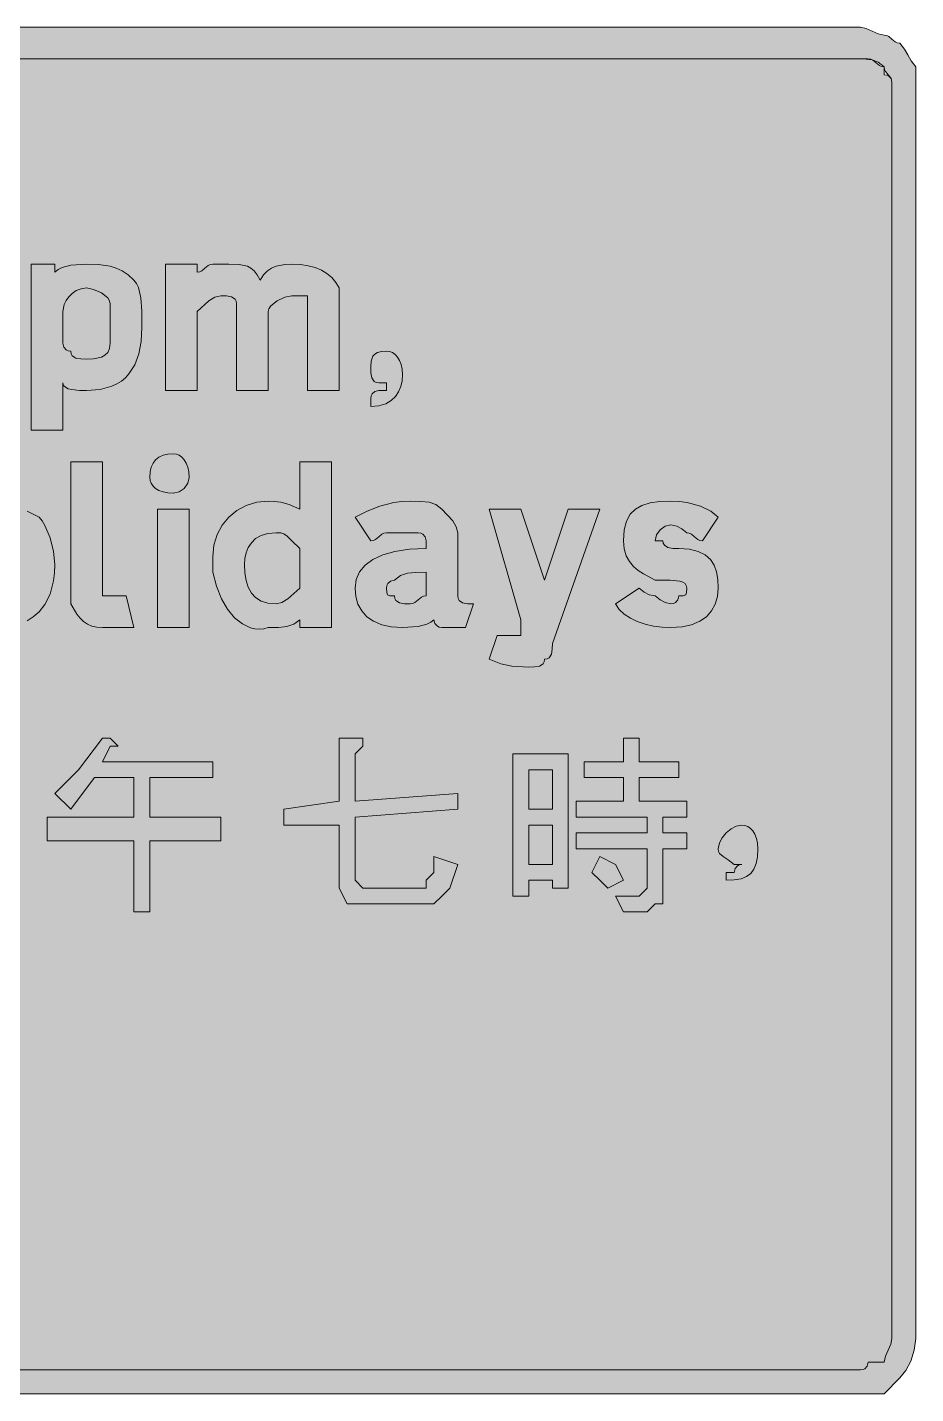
# Model space of a CAD drawing. Header units: metres. Extents: x 12 to 555, y 32 to 240.
# Drawn here: x 420.2 to 555.2, y 32.2 to 239.8 of the extents above; entities that cross this region are included whole.
import ezdxf

# ---------------------------------------------------------------- set-up
doc = ezdxf.new("R2010")
doc.units = ezdxf.units.M
doc.layers.add('FILL_BLACK_000000', color=7, linetype='Continuous', true_color=0x000000)
doc.layers.add('FILL_WHITE_FFFFFF', color=7, linetype='Continuous', true_color=0xffffff)

msp = doc.modelspace()

# ---------------------------------------------------------------- hatches: boundary and pattern name
at = {"layer": 'FILL_BLACK_000000', "true_color": 0x000000}
h = msp.add_hatch(color=7, dxfattribs=at)
h.dxf.hatch_style = 1
h.paths.add_polyline_path([(547.71, 239.57), (548.61, 239.16), (549.51, 238.75), (550.41, 238.56), (550.81, 238.51), (551.12, 238.37), (551.61, 237.96), (552.1, 237.55), (552.41, 237.41), (552.81, 237.36), (553.52, 236.46), (554.01, 235.56), (554.5, 234.66), (555.21, 233.76), (555.21, 231.36), (555.21, 40.56), (555, 38.78), (554.46, 37.11), (553.69, 35.67), (552.81, 34.56), (550.41, 32.16), (546.81, 32.16), (20.01, 32.16), (19.16, 32.21), (18.4, 32.37), (17.01, 32.91), (14.01, 34.56), (13.13, 35.67), (12.36, 37.11), (11.82, 38.78), (11.61, 40.56), (11.61, 231.36), (11.82, 232.47), (12.36, 233.91), (14.01, 237.36), (14.89, 237.55), (15.66, 237.96), (16.41, 238.56), (17.31, 238.75), (18.21, 239.16), (19.11, 239.57), (20.01, 239.76), (546.81, 239.76), (547.71, 239.57)])
h.paths.add_polyline_path([(18.36, 234.81), (17.82, 234.45), (17.66, 234.16), (17.61, 233.76), (16.92, 233.05), (16.56, 232.56), (16.43, 232.07), (16.41, 231.36), (16.41, 40.56), (16.43, 39.66), (16.56, 38.76), (16.92, 37.86), (17.61, 36.96), (18.36, 36.36), (19.13, 35.95), (20.01, 35.76), (546.81, 35.76), (547.21, 35.81), (547.5, 35.95), (547.86, 36.36), (548.01, 36.96), (550.41, 36.96), (550.6, 37.86), (551.01, 38.76), (551.42, 39.66), (551.61, 40.56), (551.61, 231.36), (551.56, 231.76), (551.42, 232.07), (551.01, 232.56), (550.6, 233.05), (550.46, 233.36), (550.41, 233.76), (549.51, 234.45), (548.61, 234.81), (547.71, 234.94), (546.81, 234.96), (20.01, 234.96), (19.13, 234.94), (18.36, 234.81)], flags=16)
h = msp.add_hatch(color=7, dxfattribs=at)
h.dxf.hatch_style = 1
h.paths.add_polyline_path([(437.14, 190.13), (436.53, 188.49), (435.66, 187.11), (435.12, 186.53), (434.5, 186.02), (433.82, 185.58), (433.05, 185.22), (431.29, 184.73), (429.21, 184.56), (428.14, 184.58), (426.96, 184.71), (426.43, 184.85), (426, 185.07), (425.72, 185.36), (425.61, 185.76), (425.61, 178.56), (420.81, 178.56), (420.81, 203.76), (424.41, 203.76), (424.41, 202.56), (424.91, 202.96), (425.5, 203.25), (426.81, 203.61), (429.21, 203.76), (431.01, 203.72), (432.81, 203.46), (433.71, 203.17), (434.61, 202.75), (435.51, 202.15), (436.41, 201.36), (436.81, 200.85), (437.1, 200.24), (437.46, 198.66), (437.59, 196.64), (437.61, 194.16), (437.5, 192.02), (437.14, 190.13)])
h.paths.add_polyline_path([(431.46, 189.66), (431.99, 189.95), (432.42, 190.37), (432.7, 190.97), (432.81, 191.76), (432.81, 192.96), (432.81, 196.56), (432.81, 197.76), (432.7, 198.21), (432.42, 198.64), (431.46, 199.41), (430.28, 199.95), (429.21, 200.16), (428.37, 200.05), (427.63, 199.77), (427.02, 199.34), (426.51, 198.81), (426.12, 198.23), (425.83, 197.63), (425.61, 196.56), (425.61, 191.76), (425.76, 191.16), (426.12, 190.75), (426.41, 190.61), (426.81, 190.56), (426.86, 190.16), (427.02, 189.87), (427.56, 189.51), (428.33, 189.38), (429.21, 189.36), (430.28, 189.4), (431.46, 189.66)], flags=16)
h = msp.add_hatch(color=7, dxfattribs=at)
h.dxf.hatch_style = 1
h.paths.add_polyline_path([(459.34, 198.75), (458.16, 198.21), (457.2, 197.44), (456.92, 197.01), (456.81, 196.56), (456.81, 184.56), (452.01, 184.56), (452.01, 197.76), (451.96, 198.16), (451.8, 198.45), (451.26, 198.81), (450.49, 198.94), (449.61, 198.96), (448.71, 198.75), (447.81, 198.21), (446.01, 196.56), (446.01, 184.56), (441.21, 184.56), (441.21, 203.76), (446.01, 203.76), (446.01, 202.56), (446.41, 202.61), (446.72, 202.75), (447.21, 203.16), (447.7, 203.57), (448.01, 203.71), (448.41, 203.76), (450.81, 203.76), (452.4, 203.72), (453.66, 203.46), (454.2, 203.17), (454.69, 202.75), (455.16, 202.15), (455.61, 201.36), (456.11, 202.15), (456.7, 202.75), (457.34, 203.17), (458.01, 203.46), (459.32, 203.72), (460.41, 203.76), (461.7, 203.7), (462.88, 203.53), (463.95, 203.25), (464.91, 202.86), (465.75, 202.35), (466.48, 201.74), (467.1, 201), (467.61, 200.16), (467.61, 198.96), (467.61, 197.76), (467.61, 184.56), (462.81, 184.56), (462.81, 197.76), (462.81, 198.96), (460.41, 198.96), (459.34, 198.75)])
h = msp.add_hatch(color=7, dxfattribs=at)
h.dxf.hatch_style = 1
h.paths.add_polyline_path([(477.15, 186.06), (476.97, 185.2), (476.64, 184.39), (476.16, 183.66), (475.51, 183.05), (474.68, 182.57), (473.65, 182.27), (472.41, 182.16), (472.41, 183.36), (472.46, 183.76), (472.6, 184.05), (473.01, 184.41), (473.61, 184.56), (474.81, 184.56), (474.81, 185.76), (473.61, 185.76), (473.21, 185.81), (472.92, 185.97), (472.56, 186.51), (472.43, 187.28), (472.41, 188.16), (472.45, 189.04), (472.71, 189.81), (473, 190.12), (473.42, 190.35), (474.02, 190.51), (474.81, 190.56), (475.26, 190.5), (475.69, 190.34), (476.1, 190.05), (476.46, 189.66), (476.77, 189.15), (477, 188.53), (477.16, 187.8), (477.21, 186.96), (477.15, 186.06)])
h = msp.add_hatch(color=7, dxfattribs=at)
h.dxf.hatch_style = 1
h.paths.add_polyline_path([(444.6, 170.48), (444.06, 169.71), (443.29, 169.17), (442.41, 168.96), (441.57, 169.01), (440.83, 169.17), (440.22, 169.4), (439.71, 169.71), (439.32, 170.07), (439.03, 170.48), (438.87, 170.91), (438.81, 171.36), (438.87, 172.2), (439.03, 172.93), (439.32, 173.55), (439.71, 174.06), (440.22, 174.45), (440.83, 174.73), (441.57, 174.9), (442.41, 174.96), (442.86, 174.9), (443.29, 174.73), (443.7, 174.45), (444.06, 174.06), (444.37, 173.55), (444.6, 172.93), (444.76, 172.2), (444.81, 171.36), (444.6, 170.48)])
h = msp.add_hatch(color=7, dxfattribs=at)
h.dxf.hatch_style = 1
h.paths.add_polyline_path([(431.61, 154.56), (431.61, 153.36), (435.21, 153.36), (436.41, 148.56), (435.21, 148.56), (431.61, 148.56), (430.76, 148.62), (430.02, 148.78), (429.35, 149.07), (428.76, 149.46), (428.22, 149.97), (427.73, 150.58), (426.81, 152.16), (426.81, 153.36), (426.81, 173.76), (431.61, 173.76), (431.61, 154.56)])
h = msp.add_hatch(color=7, dxfattribs=at)
h.dxf.hatch_style = 1
h.paths.add_polyline_path([(466.41, 173.76), (466.41, 148.56), (461.61, 148.56), (461.61, 149.76), (460.69, 149.07), (459.66, 148.71), (458.4, 148.58), (456.81, 148.56), (456.14, 148.39), (455.46, 148.33), (454.8, 148.38), (454.15, 148.52), (452.89, 149.11), (451.71, 150.06), (450.65, 151.35), (449.72, 152.95), (448.97, 154.83), (448.41, 156.96), (448.41, 159.36), (448.57, 161.1), (449.05, 162.7), (449.8, 164.13), (450.81, 165.36), (452.04, 166.37), (453.47, 167.12), (455.07, 167.6), (456.81, 167.76), (457.73, 167.74), (458.76, 167.61), (460.02, 167.25), (461.61, 166.56), (461.61, 173.76), (466.41, 173.76)])
h.paths.add_polyline_path([(461.61, 160.56), (460.41, 161.76), (459.7, 162.45), (459.21, 162.81), (458.72, 162.94), (458.01, 162.96), (456.77, 162.85), (455.74, 162.55), (454.91, 162.07), (454.26, 161.46), (453.78, 160.73), (453.45, 159.92), (453.27, 159.06), (453.21, 158.16), (453.27, 156.87), (453.45, 155.7), (453.78, 154.68), (454.26, 153.81), (454.91, 153.11), (455.74, 152.59), (456.77, 152.27), (458.01, 152.16), (458.91, 152.37), (459.81, 152.91), (461.61, 154.56), (461.61, 159.36), (461.61, 160.56)], flags=16)
h = msp.add_hatch(color=7, dxfattribs=at)
h.dxf.hatch_style = 1
h.paths.add_polyline_path([(424.2, 155.68), (423.66, 153.66), (422.89, 152.08), (422.01, 150.96), (421.11, 150.17), (420.21, 149.57), (419.31, 149.15), (418.41, 148.86), (416.61, 148.6), (414.81, 148.56), (413.03, 148.6), (411.36, 148.86), (410.6, 149.15), (409.92, 149.57), (409.31, 150.17), (408.81, 150.96), (408.02, 151.47), (407.42, 152.08), (407, 152.82), (406.71, 153.66), (406.45, 155.68), (406.41, 158.16), (406.45, 160.13), (406.71, 162.21), (407, 163.19), (407.42, 164.07), (408.02, 164.8), (408.81, 165.36), (409.92, 166.24), (411.36, 167.01), (413.03, 167.55), (414.81, 167.76), (416.61, 167.55), (418.41, 167.01), (420.21, 166.24), (422.01, 165.36), (422.46, 164.8), (422.89, 164.07), (423.66, 162.21), (424.2, 160.13), (424.41, 158.16), (424.36, 156.87), (424.2, 155.68)])
h.paths.add_polyline_path([(418.26, 159.96), (417.9, 160.86), (417.21, 161.76), (417.16, 162.16), (417, 162.45), (416.46, 162.81), (415.69, 162.94), (414.81, 162.96), (413.97, 162.85), (413.23, 162.55), (412.62, 162.07), (412.11, 161.46), (411.72, 160.73), (411.43, 159.92), (411.27, 159.06), (411.21, 158.16), (411.23, 157.26), (411.36, 156.36), (411.72, 155.46), (412.41, 154.56), (412.46, 154.16), (412.62, 153.87), (413.16, 153.51), (413.93, 153.38), (414.81, 153.36), (415.65, 153.42), (416.38, 153.6), (417, 153.93), (417.51, 154.41), (417.9, 155.06), (418.18, 155.89), (418.35, 156.92), (418.41, 158.16), (418.39, 159.06), (418.26, 159.96)], flags=16)
h = msp.add_hatch(color=7, dxfattribs=at)
h.dxf.hatch_style = 1
h.paths.add_polyline_path([(440.01, 148.56), (440.01, 166.56), (444.81, 166.56), (444.81, 148.56), (440.01, 148.56)])
h = msp.add_hatch(color=7, dxfattribs=at)
h.dxf.hatch_style = 1
h.paths.add_polyline_path([(483.21, 148.56), (482.81, 148.61), (482.52, 148.75), (482.16, 149.16), (482.01, 149.76), (481.51, 149.36), (480.92, 149.07), (479.61, 148.71), (477.21, 148.56), (475.52, 148.67), (474.06, 148.99), (472.82, 149.51), (471.81, 150.21), (471.02, 151.08), (470.46, 152.1), (470.12, 153.27), (470.01, 154.56), (470.18, 155.85), (470.68, 157.02), (471.53, 158.04), (472.71, 158.91), (474.23, 159.61), (476.08, 160.13), (478.28, 160.45), (480.81, 160.56), (480.81, 161.76), (480.66, 162.36), (480.3, 162.77), (480.01, 162.91), (479.61, 162.96), (478.41, 162.96), (474.81, 162.96), (474.41, 162.91), (474.1, 162.77), (473.61, 162.36), (473.12, 161.95), (472.81, 161.81), (472.41, 161.76), (470.01, 165.36), (471.83, 166.24), (473.76, 167.01), (475.92, 167.55), (477.11, 167.71), (478.41, 167.76), (480, 167.74), (481.26, 167.61), (482.29, 167.25), (483.21, 166.56), (484.86, 164.76), (485.4, 163.86), (485.61, 162.96), (485.61, 153.36), (485.66, 152.96), (485.82, 152.67), (486.36, 152.31), (487.13, 152.18), (488.01, 152.16), (486.81, 148.56), (483.21, 148.56)])
h.paths.add_polyline_path([(474.96, 153.51), (475.32, 153.38), (476.01, 153.36), (476.06, 152.96), (476.22, 152.67), (476.76, 152.31), (477.53, 152.18), (478.41, 152.16), (478.81, 152.21), (479.12, 152.35), (479.61, 152.76), (480.1, 153.17), (480.41, 153.31), (480.81, 153.36), (480.81, 156.96), (479.22, 156.94), (477.96, 156.81), (476.93, 156.45), (476.01, 155.76), (475.41, 155.61), (475, 155.25), (474.86, 154.96), (474.81, 154.56), (474.83, 153.87), (474.96, 153.51)], flags=16)
h = msp.add_hatch(color=7, dxfattribs=at)
h.dxf.hatch_style = 1
h.paths.add_polyline_path([(500.01, 146.16), (499.99, 145.28), (499.86, 144.51), (499.5, 143.97), (499.21, 143.81), (498.81, 143.76), (498.76, 143.36), (498.6, 143.07), (498.06, 142.71), (497.29, 142.58), (496.41, 142.56), (493.86, 142.71), (492.19, 143.07), (490.41, 143.76), (491.61, 147.36), (492.81, 147.36), (495.21, 147.36), (495.21, 148.56), (495.21, 149.76), (490.41, 166.56), (495.21, 166.56), (498.81, 155.76), (502.41, 166.56), (507.21, 166.56), (500.01, 146.16)])
h = msp.add_hatch(color=7, dxfattribs=at)
h.dxf.hatch_style = 1
h.paths.add_polyline_path([(525.1, 153.27), (524.76, 152.1), (524.2, 151.08), (523.41, 150.21), (522.4, 149.51), (521.16, 148.99), (519.7, 148.67), (518.01, 148.56), (516.66, 148.62), (515.35, 148.78), (514.09, 149.07), (512.91, 149.46), (511.85, 149.97), (510.92, 150.58), (510.17, 151.32), (509.61, 152.16), (513.21, 154.56), (513.96, 153.96), (514.73, 153.55), (515.61, 153.36), (516.36, 152.76), (517.13, 152.35), (518.01, 152.16), (518.41, 152.21), (518.7, 152.35), (519.06, 152.76), (519.21, 153.36), (519.9, 153.38), (520.26, 153.51), (520.39, 153.87), (520.41, 154.56), (520.35, 154.96), (520.17, 155.25), (519.84, 155.47), (519.36, 155.61), (517.88, 155.74), (515.61, 155.76), (513.85, 156.7), (513.04, 157.24), (512.31, 157.86), (511.7, 158.6), (511.22, 159.47), (510.92, 160.52), (510.81, 161.76), (510.92, 163.4), (511.26, 164.72), (511.82, 165.77), (512.61, 166.56), (513.62, 167.13), (514.86, 167.5), (516.32, 167.7), (518.01, 167.76), (519.3, 167.71), (520.48, 167.55), (522.51, 167.01), (524.08, 166.24), (525.21, 165.36), (522.81, 161.76), (522.41, 161.81), (522.1, 161.95), (521.61, 162.36), (521.12, 162.77), (520.81, 162.91), (520.41, 162.96), (519.66, 163.56), (518.89, 163.97), (518.01, 164.16), (517.13, 163.95), (516.36, 163.41), (515.82, 162.64), (515.61, 161.76), (516.81, 161.76), (516.86, 161.36), (517.02, 161.07), (517.56, 160.71), (518.33, 160.58), (519.21, 160.56), (520.85, 160.45), (522.17, 160.13), (523.22, 159.61), (524.01, 158.91), (524.58, 158.04), (524.95, 157.02), (525.15, 155.85), (525.21, 154.56), (525.1, 153.27)])
h = msp.add_hatch(color=7, dxfattribs=at)
h.dxf.hatch_style = 1
h.paths.add_polyline_path([(428.01, 126.96), (431.61, 131.76), (432.81, 131.76), (434.01, 130.56), (432.81, 130.56), (431.61, 128.16), (448.41, 128.16), (448.41, 125.76), (438.81, 125.76), (438.81, 119.76), (449.61, 119.76), (449.61, 116.16), (438.81, 116.16), (438.81, 105.36), (436.41, 105.36), (436.41, 116.16), (423.21, 116.16), (423.21, 119.76), (436.41, 119.76), (436.41, 125.76), (430.41, 125.76), (426.81, 120.96), (424.41, 123.36), (428.01, 126.96)])
h = msp.add_hatch(color=7, dxfattribs=at)
h.dxf.hatch_style = 1
h.paths.add_polyline_path([(471.21, 131.76), (471.21, 130.56), (470.01, 129.36), (470.01, 122.16), (485.61, 123.36), (485.61, 120.96), (470.01, 119.76), (470.01, 111.36), (470.01, 110.16), (471.21, 108.96), (472.41, 108.96), (478.41, 108.96), (479.61, 108.96), (480.81, 108.96), (480.81, 110.16), (482.01, 111.36), (482.01, 113.76), (485.61, 112.56), (484.41, 108.96), (483.21, 107.76), (482.01, 106.56), (480.81, 106.56), (479.61, 106.56), (471.21, 106.56), (470.01, 106.56), (468.81, 106.56), (467.61, 108.96), (467.61, 110.16), (467.61, 118.56), (459.21, 118.56), (459.21, 120.96), (467.61, 122.16), (467.61, 131.76), (470.01, 131.76), (471.21, 131.76)])
h = msp.add_hatch(color=7, dxfattribs=at)
h.dxf.hatch_style = 1
h.paths.add_polyline_path([(510.81, 125.76), (504.81, 125.76), (504.81, 128.16), (510.81, 128.16), (510.81, 131.76), (513.21, 131.76), (513.21, 130.56), (513.21, 128.16), (519.21, 128.16), (519.21, 125.76), (513.21, 125.76), (513.21, 122.16), (520.41, 122.16), (520.41, 119.76), (516.81, 119.76), (516.81, 117.36), (520.41, 117.36), (520.41, 114.96), (516.81, 114.96), (516.81, 107.76), (516.81, 106.56), (515.61, 106.56), (514.41, 105.36), (513.21, 105.36), (510.81, 105.36), (509.61, 107.76), (512.01, 107.76), (513.21, 107.76), (514.41, 108.96), (514.41, 114.96), (503.61, 114.96), (503.61, 117.36), (514.41, 117.36), (514.41, 119.76), (503.61, 119.76), (503.61, 122.16), (510.81, 122.16), (510.81, 125.76)])
h = msp.add_hatch(color=7, dxfattribs=at)
h.dxf.hatch_style = 1
h.paths.add_polyline_path([(500.01, 108.96), (500.01, 110.16), (496.41, 110.16), (496.41, 107.76), (494.01, 107.76), (494.01, 108.96), (494.01, 129.36), (502.41, 129.36), (502.41, 108.96), (500.01, 108.96)])
h.paths.add_polyline_path([(496.41, 126.96), (496.41, 120.96), (500.01, 120.96), (500.01, 126.96), (496.41, 126.96)], flags=16)
h.paths.add_polyline_path([(500.01, 118.56), (496.41, 118.56), (496.41, 112.56), (500.01, 112.56), (500.01, 118.56)], flags=16)
h = msp.add_hatch(color=7, dxfattribs=at)
h.dxf.hatch_style = 1
h.paths.add_polyline_path([(531.15, 113.72), (530.97, 112.69), (530.64, 111.86), (530.16, 111.21), (529.51, 110.73), (528.68, 110.4), (527.65, 110.22), (526.41, 110.16), (526.41, 111.36), (527.61, 111.36), (527.76, 111.96), (528.12, 112.37), (528.41, 112.51), (528.81, 112.56), (527.61, 112.56), (526.73, 113.27), (525.96, 113.76), (525.42, 114.25), (525.26, 114.56), (525.21, 114.96), (525.4, 115.84), (525.81, 116.61), (526.41, 117.36), (527.16, 117.96), (527.93, 118.37), (528.81, 118.56), (529.26, 118.5), (529.69, 118.33), (530.1, 118.05), (530.46, 117.66), (530.77, 117.15), (531, 116.53), (531.16, 115.8), (531.21, 114.96), (531.15, 113.72)])
h = msp.add_hatch(color=7, dxfattribs=at)
h.dxf.hatch_style = 1
h.paths.add_polyline_path([(509.61, 112.56), (510.81, 110.16), (508.41, 108.96), (507.21, 110.16), (506.01, 111.36), (507.21, 113.76), (509.61, 112.56)])
at = {"layer": 'FILL_WHITE_FFFFFF', "true_color": 0xffffff}
h = msp.add_hatch(color=7, dxfattribs=at)
h.dxf.hatch_style = 1
h.paths.add_polyline_path([(546.81, 234.96), (548.01, 234.96), (548.41, 234.91), (548.72, 234.77), (549.21, 234.36), (549.7, 233.95), (550.01, 233.81), (550.41, 233.76), (550.41, 232.56), (550.81, 232.51), (551.1, 232.37), (551.46, 231.96), (551.61, 231.36), (551.61, 40.56), (551.42, 39.66), (551.01, 38.76), (550.6, 37.86), (550.41, 36.96), (548.01, 36.96), (547.86, 36.36), (547.5, 35.95), (547.21, 35.81), (546.81, 35.76), (20.01, 35.76), (19.13, 35.95), (18.36, 36.36), (17.61, 36.96), (16.92, 37.67), (16.56, 38.16), (16.43, 38.65), (16.41, 39.36), (16.41, 40.56), (16.41, 231.36), (16.43, 232.07), (16.56, 232.56), (16.92, 233.05), (17.61, 233.76), (17.66, 234.16), (17.82, 234.45), (18.36, 234.81), (19.13, 234.94), (20.01, 234.96), (546.81, 234.96)])

# ---------------------------------------------------------------- linework, layer by layer
at = {"layer": 'FILL_BLACK_000000', "lineweight": 0, "true_color": 0x000000}
for points in [[(20.01, 239.76), (546.81, 239.76), (547.71, 239.57), (548.61, 239.16), (549.51, 238.75), (550.41, 238.56), (550.81, 238.51), (551.12, 238.37), (551.61, 237.96), (552.1, 237.55), (552.41, 237.41), (552.81, 237.36), (553.52, 236.46), (554.01, 235.56), (554.5, 234.66), (555.21, 233.76), (555.21, 231.36), (555.21, 40.56), (555, 38.78), (554.46, 37.11), (553.69, 35.67), (552.81, 34.56), (550.41, 32.16), (546.81, 32.16), (20.01, 32.16)], [(20.01, 35.76), (546.81, 35.76), (547.21, 35.81), (547.5, 35.95), (547.86, 36.36), (548.01, 36.96), (550.41, 36.96), (550.6, 37.86), (551.01, 38.76), (551.42, 39.66), (551.61, 40.56), (551.61, 231.36), (551.56, 231.76), (551.42, 232.07), (551.01, 232.56), (550.6, 233.05), (550.46, 233.36), (550.41, 233.76), (549.51, 234.45), (548.61, 234.81), (547.71, 234.94), (546.81, 234.96), (20.01, 234.96)], [(420.21, 166.24), (422.01, 165.36), (422.46, 164.8), (422.89, 164.07), (423.66, 162.21), (424.2, 160.13), (424.41, 158.16), (424.36, 156.87), (424.2, 155.68), (423.66, 153.66), (422.89, 152.08), (422.01, 150.96), (421.11, 150.17), (420.21, 149.57)]]:
    msp.add_lwpolyline(points, dxfattribs=at)
for points in [[(437.14, 190.13), (436.53, 188.49), (435.66, 187.11), (435.12, 186.53), (434.5, 186.02), (433.82, 185.58), (433.05, 185.22), (431.29, 184.73), (429.21, 184.56), (428.14, 184.58), (426.96, 184.71), (426.43, 184.85), (426, 185.07), (425.72, 185.36), (425.61, 185.76), (425.61, 178.56), (420.81, 178.56), (420.81, 203.76), (424.41, 203.76), (424.41, 202.56), (424.91, 202.96), (425.5, 203.25), (426.81, 203.61), (429.21, 203.76), (431.01, 203.72), (432.81, 203.46), (433.71, 203.17), (434.61, 202.75), (435.51, 202.15), (436.41, 201.36), (436.81, 200.85), (437.1, 200.24), (437.46, 198.66), (437.59, 196.64), (437.61, 194.16), (437.5, 192.02)], [(459.34, 198.75), (458.16, 198.21), (457.2, 197.44), (456.92, 197.01), (456.81, 196.56), (456.81, 184.56), (452.01, 184.56), (452.01, 197.76), (451.96, 198.16), (451.8, 198.45), (451.26, 198.81), (450.49, 198.94), (449.61, 198.96), (448.71, 198.75), (447.81, 198.21), (446.01, 196.56), (446.01, 184.56), (441.21, 184.56), (441.21, 203.76), (446.01, 203.76), (446.01, 202.56), (446.41, 202.61), (446.72, 202.75), (447.21, 203.16), (447.7, 203.57), (448.01, 203.71), (448.41, 203.76), (450.81, 203.76), (452.4, 203.72), (453.66, 203.46), (454.2, 203.17), (454.69, 202.75), (455.16, 202.15), (455.61, 201.36), (456.11, 202.15), (456.7, 202.75), (457.34, 203.17), (458.01, 203.46), (459.32, 203.72), (460.41, 203.76), (461.7, 203.7), (462.88, 203.53), (463.95, 203.25), (464.91, 202.86), (465.75, 202.35), (466.48, 201.74), (467.1, 201), (467.61, 200.16), (467.61, 198.96), (467.61, 197.76), (467.61, 184.56), (462.81, 184.56), (462.81, 197.76), (462.81, 198.96), (460.41, 198.96)], [(431.46, 189.66), (431.99, 189.95), (432.42, 190.37), (432.7, 190.97), (432.81, 191.76), (432.81, 192.96), (432.81, 196.56), (432.81, 197.76), (432.7, 198.21), (432.42, 198.64), (431.46, 199.41), (430.28, 199.95), (429.21, 200.16), (428.37, 200.05), (427.63, 199.77), (427.02, 199.34), (426.51, 198.81), (426.12, 198.23), (425.83, 197.63), (425.61, 196.56), (425.61, 191.76), (425.76, 191.16), (426.12, 190.75), (426.41, 190.61), (426.81, 190.56), (426.86, 190.16), (427.02, 189.87), (427.56, 189.51), (428.33, 189.38), (429.21, 189.36), (430.28, 189.4)], [(477.15, 186.06), (476.97, 185.2), (476.64, 184.39), (476.16, 183.66), (475.51, 183.05), (474.68, 182.57), (473.65, 182.27), (472.41, 182.16), (472.41, 183.36), (472.46, 183.76), (472.6, 184.05), (473.01, 184.41), (473.61, 184.56), (474.81, 184.56), (474.81, 185.76), (473.61, 185.76), (473.21, 185.81), (472.92, 185.97), (472.56, 186.51), (472.43, 187.28), (472.41, 188.16), (472.45, 189.04), (472.71, 189.81), (473, 190.12), (473.42, 190.35), (474.02, 190.51), (474.81, 190.56), (475.26, 190.5), (475.69, 190.34), (476.1, 190.05), (476.46, 189.66), (476.77, 189.15), (477, 188.53), (477.16, 187.8), (477.21, 186.96)], [(444.6, 170.48), (444.06, 169.71), (443.29, 169.17), (442.41, 168.96), (441.57, 169.01), (440.83, 169.17), (440.22, 169.4), (439.71, 169.71), (439.32, 170.07), (439.03, 170.48), (438.87, 170.91), (438.81, 171.36), (438.87, 172.2), (439.03, 172.93), (439.32, 173.55), (439.71, 174.06), (440.22, 174.45), (440.83, 174.73), (441.57, 174.9), (442.41, 174.96), (442.86, 174.9), (443.29, 174.73), (443.7, 174.45), (444.06, 174.06), (444.37, 173.55), (444.6, 172.93), (444.76, 172.2), (444.81, 171.36)], [(431.61, 154.56), (431.61, 153.36), (435.21, 153.36), (436.41, 148.56), (435.21, 148.56), (431.61, 148.56), (430.76, 148.62), (430.02, 148.78), (429.35, 149.07), (428.76, 149.46), (428.22, 149.97), (427.73, 150.58), (426.81, 152.16), (426.81, 153.36), (426.81, 173.76), (431.61, 173.76)], [(466.41, 173.76), (466.41, 148.56), (461.61, 148.56), (461.61, 149.76), (460.69, 149.07), (459.66, 148.71), (458.4, 148.58), (456.81, 148.56), (456.14, 148.39), (455.46, 148.33), (454.8, 148.38), (454.15, 148.52), (452.89, 149.11), (451.71, 150.06), (450.65, 151.35), (449.72, 152.95), (448.97, 154.83), (448.41, 156.96), (448.41, 159.36), (448.57, 161.1), (449.05, 162.7), (449.8, 164.13), (450.81, 165.36), (452.04, 166.37), (453.47, 167.12), (455.07, 167.6), (456.81, 167.76), (457.73, 167.74), (458.76, 167.61), (460.02, 167.25), (461.61, 166.56), (461.61, 173.76)], [(440.01, 148.56), (440.01, 166.56), (444.81, 166.56), (444.81, 148.56)], [(483.21, 148.56), (482.81, 148.61), (482.52, 148.75), (482.16, 149.16), (482.01, 149.76), (481.51, 149.36), (480.92, 149.07), (479.61, 148.71), (477.21, 148.56), (475.52, 148.67), (474.06, 148.99), (472.82, 149.51), (471.81, 150.21), (471.02, 151.08), (470.46, 152.1), (470.12, 153.27), (470.01, 154.56), (470.18, 155.85), (470.68, 157.02), (471.53, 158.04), (472.71, 158.91), (474.23, 159.61), (476.08, 160.13), (478.28, 160.45), (480.81, 160.56), (480.81, 161.76), (480.66, 162.36), (480.3, 162.77), (480.01, 162.91), (479.61, 162.96), (478.41, 162.96), (474.81, 162.96), (474.41, 162.91), (474.1, 162.77), (473.61, 162.36), (473.12, 161.95), (472.81, 161.81), (472.41, 161.76), (470.01, 165.36), (471.83, 166.24), (473.76, 167.01), (475.92, 167.55), (477.11, 167.71), (478.41, 167.76), (480, 167.74), (481.26, 167.61), (482.29, 167.25), (483.21, 166.56), (484.86, 164.76), (485.4, 163.86), (485.61, 162.96), (485.61, 153.36), (485.66, 152.96), (485.82, 152.67), (486.36, 152.31), (487.13, 152.18), (488.01, 152.16), (486.81, 148.56)], [(500.01, 146.16), (499.99, 145.28), (499.86, 144.51), (499.5, 143.97), (499.21, 143.81), (498.81, 143.76), (498.76, 143.36), (498.6, 143.07), (498.06, 142.71), (497.29, 142.58), (496.41, 142.56), (493.86, 142.71), (492.19, 143.07), (490.41, 143.76), (491.61, 147.36), (492.81, 147.36), (495.21, 147.36), (495.21, 148.56), (495.21, 149.76), (490.41, 166.56), (495.21, 166.56), (498.81, 155.76), (502.41, 166.56), (507.21, 166.56)], [(525.1, 153.27), (524.76, 152.1), (524.2, 151.08), (523.41, 150.21), (522.4, 149.51), (521.16, 148.99), (519.7, 148.67), (518.01, 148.56), (516.66, 148.62), (515.35, 148.78), (514.09, 149.07), (512.91, 149.46), (511.85, 149.97), (510.92, 150.58), (510.17, 151.32), (509.61, 152.16), (513.21, 154.56), (513.96, 153.96), (514.73, 153.55), (515.61, 153.36), (516.36, 152.76), (517.13, 152.35), (518.01, 152.16), (518.41, 152.21), (518.7, 152.35), (519.06, 152.76), (519.21, 153.36), (519.9, 153.38), (520.26, 153.51), (520.39, 153.87), (520.41, 154.56), (520.35, 154.96), (520.17, 155.25), (519.84, 155.47), (519.36, 155.61), (517.88, 155.74), (515.61, 155.76), (513.85, 156.7), (513.04, 157.24), (512.31, 157.86), (511.7, 158.6), (511.22, 159.47), (510.92, 160.52), (510.81, 161.76), (510.92, 163.4), (511.26, 164.72), (511.82, 165.77), (512.61, 166.56), (513.62, 167.13), (514.86, 167.5), (516.32, 167.7), (518.01, 167.76), (519.3, 167.71), (520.48, 167.55), (522.51, 167.01), (524.08, 166.24), (525.21, 165.36), (522.81, 161.76), (522.41, 161.81), (522.1, 161.95), (521.61, 162.36), (521.12, 162.77), (520.81, 162.91), (520.41, 162.96), (519.66, 163.56), (518.89, 163.97), (518.01, 164.16), (517.13, 163.95), (516.36, 163.41), (515.82, 162.64), (515.61, 161.76), (516.81, 161.76), (516.86, 161.36), (517.02, 161.07), (517.56, 160.71), (518.33, 160.58), (519.21, 160.56), (520.85, 160.45), (522.17, 160.13), (523.22, 159.61), (524.01, 158.91), (524.58, 158.04), (524.95, 157.02), (525.15, 155.85), (525.21, 154.56)], [(461.61, 160.56), (460.41, 161.76), (459.7, 162.45), (459.21, 162.81), (458.72, 162.94), (458.01, 162.96), (456.77, 162.85), (455.74, 162.55), (454.91, 162.07), (454.26, 161.46), (453.78, 160.73), (453.45, 159.92), (453.27, 159.06), (453.21, 158.16), (453.27, 156.87), (453.45, 155.7), (453.78, 154.68), (454.26, 153.81), (454.91, 153.11), (455.74, 152.59), (456.77, 152.27), (458.01, 152.16), (458.91, 152.37), (459.81, 152.91), (461.61, 154.56), (461.61, 159.36)], [(474.96, 153.51), (475.32, 153.38), (476.01, 153.36), (476.06, 152.96), (476.22, 152.67), (476.76, 152.31), (477.53, 152.18), (478.41, 152.16), (478.81, 152.21), (479.12, 152.35), (479.61, 152.76), (480.1, 153.17), (480.41, 153.31), (480.81, 153.36), (480.81, 156.96), (479.22, 156.94), (477.96, 156.81), (476.93, 156.45), (476.01, 155.76), (475.41, 155.61), (475, 155.25), (474.86, 154.96), (474.81, 154.56), (474.83, 153.87)], [(428.01, 126.96), (431.61, 131.76), (432.81, 131.76), (434.01, 130.56), (432.81, 130.56), (431.61, 128.16), (448.41, 128.16), (448.41, 125.76), (438.81, 125.76), (438.81, 119.76), (449.61, 119.76), (449.61, 116.16), (438.81, 116.16), (438.81, 105.36), (436.41, 105.36), (436.41, 116.16), (423.21, 116.16), (423.21, 119.76), (436.41, 119.76), (436.41, 125.76), (430.41, 125.76), (426.81, 120.96), (424.41, 123.36)], [(471.21, 131.76), (471.21, 130.56), (470.01, 129.36), (470.01, 122.16), (485.61, 123.36), (485.61, 120.96), (470.01, 119.76), (470.01, 111.36), (470.01, 110.16), (471.21, 108.96), (472.41, 108.96), (478.41, 108.96), (479.61, 108.96), (480.81, 108.96), (480.81, 110.16), (482.01, 111.36), (482.01, 113.76), (485.61, 112.56), (484.41, 108.96), (483.21, 107.76), (482.01, 106.56), (480.81, 106.56), (479.61, 106.56), (471.21, 106.56), (470.01, 106.56), (468.81, 106.56), (467.61, 108.96), (467.61, 110.16), (467.61, 118.56), (459.21, 118.56), (459.21, 120.96), (467.61, 122.16), (467.61, 131.76), (470.01, 131.76)], [(510.81, 125.76), (504.81, 125.76), (504.81, 128.16), (510.81, 128.16), (510.81, 131.76), (513.21, 131.76), (513.21, 130.56), (513.21, 128.16), (519.21, 128.16), (519.21, 125.76), (513.21, 125.76), (513.21, 122.16), (520.41, 122.16), (520.41, 119.76), (516.81, 119.76), (516.81, 117.36), (520.41, 117.36), (520.41, 114.96), (516.81, 114.96), (516.81, 107.76), (516.81, 106.56), (515.61, 106.56), (514.41, 105.36), (513.21, 105.36), (510.81, 105.36), (509.61, 107.76), (512.01, 107.76), (513.21, 107.76), (514.41, 108.96), (514.41, 114.96), (503.61, 114.96), (503.61, 117.36), (514.41, 117.36), (514.41, 119.76), (503.61, 119.76), (503.61, 122.16), (510.81, 122.16)], [(500.01, 108.96), (500.01, 110.16), (496.41, 110.16), (496.41, 107.76), (494.01, 107.76), (494.01, 108.96), (494.01, 129.36), (502.41, 129.36), (502.41, 108.96)], [(496.41, 126.96), (496.41, 120.96), (500.01, 120.96), (500.01, 126.96)], [(500.01, 118.56), (496.41, 118.56), (496.41, 112.56), (500.01, 112.56)], [(531.15, 113.72), (530.97, 112.69), (530.64, 111.86), (530.16, 111.21), (529.51, 110.73), (528.68, 110.4), (527.65, 110.22), (526.41, 110.16), (526.41, 111.36), (527.61, 111.36), (527.76, 111.96), (528.12, 112.37), (528.41, 112.51), (528.81, 112.56), (527.61, 112.56), (526.73, 113.27), (525.96, 113.76), (525.42, 114.25), (525.26, 114.56), (525.21, 114.96), (525.4, 115.84), (525.81, 116.61), (526.41, 117.36), (527.16, 117.96), (527.93, 118.37), (528.81, 118.56), (529.26, 118.5), (529.69, 118.33), (530.1, 118.05), (530.46, 117.66), (530.77, 117.15), (531, 116.53), (531.16, 115.8), (531.21, 114.96)], [(509.61, 112.56), (510.81, 110.16), (508.41, 108.96), (507.21, 110.16), (506.01, 111.36), (507.21, 113.76)]]:
    msp.add_lwpolyline(points, close=True, dxfattribs=at)
at = {"layer": 'FILL_WHITE_FFFFFF', "lineweight": 0, "true_color": 0xffffff}
msp.add_lwpolyline([(20.01, 234.96), (546.81, 234.96), (548.01, 234.96), (548.41, 234.91), (548.72, 234.77), (549.21, 234.36), (549.7, 233.95), (550.01, 233.81), (550.41, 233.76), (550.41, 232.56), (550.81, 232.51), (551.1, 232.37), (551.46, 231.96), (551.61, 231.36), (551.61, 40.56), (551.42, 39.66), (551.01, 38.76), (550.6, 37.86), (550.41, 36.96), (548.01, 36.96), (547.86, 36.36), (547.5, 35.95), (547.21, 35.81), (546.81, 35.76), (20.01, 35.76)], dxfattribs=at)

doc.saveas('drawing.dxf')
